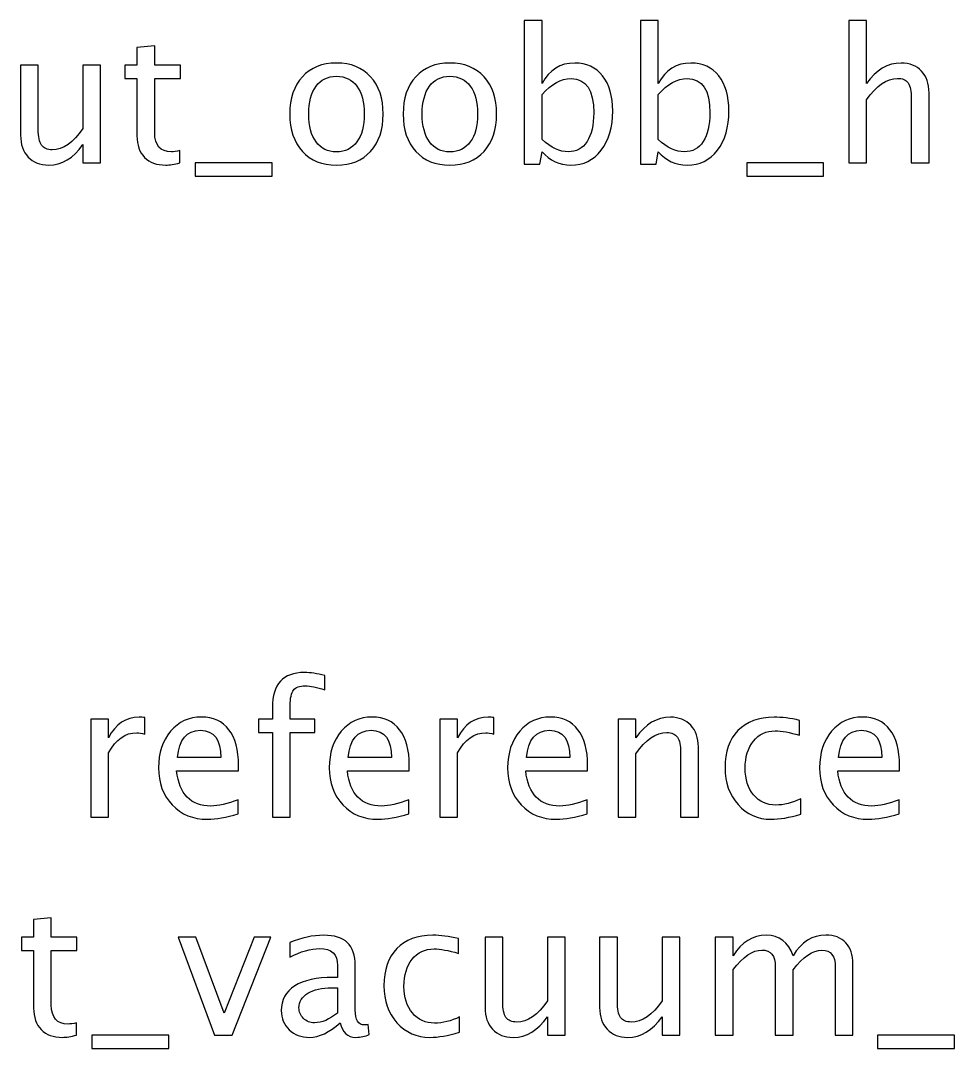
# Model space of a CAD drawing. Header units: centimetres. Extents: x -31.2 to 31.2, y -24.9 to 29.2.
# Drawn here: x -27.27 to -20.84, y 22.08 to 29.15 of the extents above; entities that cross this region are included whole.
import ezdxf

# ---------------------------------------------------------------- set-up
doc = ezdxf.new("R2010")
doc.units = ezdxf.units.CM
doc.header["$MEASUREMENT"] = 0
doc.layers.add('Layer 1', color=7, linetype='Continuous')

msp = doc.modelspace()

# ---------------------------------------------------------------- linework, layer by layer
at = {"layer": 'Layer 1'}
for points, knots in [([(-23.79957, 28.16282), (-23.79957, 28.16282), (-23.79957, 29.14961), (-23.79957, 29.14961), (-23.79957, 29.14961), (-23.79957, 29.14961), (-23.67765, 29.14961), (-23.67765, 29.14961), (-23.67765, 29.14961), (-23.67765, 29.14961), (-23.67765, 28.71633), (-23.67765, 28.71633), (-23.67765, 28.71633), (-23.6277, 28.81052), (-23.55255, 28.85751), (-23.45244, 28.85751), (-23.45244, 28.85751), (-23.37137, 28.85751), (-23.30766, 28.82809), (-23.26109, 28.76903), (-23.26109, 28.76903), (-23.21452, 28.70998), (-23.19124, 28.62933), (-23.19124, 28.5271), (-23.19124, 28.5271), (-23.19124, 28.41576), (-23.2177, 28.3258), (-23.2704, 28.25765), (-23.2704, 28.25765), (-23.32311, 28.18928), (-23.39253, 28.1552), (-23.47847, 28.1552), (-23.47847, 28.1552), (-23.55827, 28.1552), (-23.62473, 28.18568), (-23.67765, 28.24685), (-23.67765, 28.24685), (-23.67765, 28.24685), (-23.69247, 28.16282), (-23.69247, 28.16282), (-23.69247, 28.16282), (-23.69247, 28.16282), (-23.79957, 28.16282), (-23.79957, 28.16282)], [0, 0, 0, 0, 0.0833333, 0.0833333, 0.0833333, 0.0833333, 0.1666667, 0.1666667, 0.1666667, 0.1666667, 0.25, 0.25, 0.25, 0.25, 0.3333333, 0.3333333, 0.3333333, 0.3333333, 0.4166667, 0.4166667, 0.4166667, 0.4166667, 0.5, 0.5, 0.5, 0.5, 0.5833333, 0.5833333, 0.5833333, 0.5833333, 0.6666667, 0.6666667, 0.6666667, 0.6666667, 0.75, 0.75, 0.75, 0.75, 0.8333333, 0.8333333, 0.8333333, 0.8333333, 1, 1, 1, 1]), ([(-23.00032, 28.16282), (-23.00032, 28.16282), (-23.00032, 29.14961), (-23.00032, 29.14961), (-23.00032, 29.14961), (-23.00032, 29.14961), (-22.8784, 29.14961), (-22.8784, 29.14961), (-22.8784, 29.14961), (-22.8784, 29.14961), (-22.8784, 28.71633), (-22.8784, 28.71633), (-22.8784, 28.71633), (-22.82845, 28.81052), (-22.7533, 28.85751), (-22.65319, 28.85751), (-22.65319, 28.85751), (-22.57212, 28.85751), (-22.50841, 28.82809), (-22.46184, 28.76903), (-22.46184, 28.76903), (-22.41527, 28.70998), (-22.39199, 28.62933), (-22.39199, 28.5271), (-22.39199, 28.5271), (-22.39199, 28.41576), (-22.41845, 28.3258), (-22.47115, 28.25765), (-22.47115, 28.25765), (-22.52386, 28.18928), (-22.59328, 28.1552), (-22.67922, 28.1552), (-22.67922, 28.1552), (-22.75902, 28.1552), (-22.82548, 28.18568), (-22.8784, 28.24685), (-22.8784, 28.24685), (-22.8784, 28.24685), (-22.89322, 28.16282), (-22.89322, 28.16282), (-22.89322, 28.16282), (-22.89322, 28.16282), (-23.00032, 28.16282), (-23.00032, 28.16282)], [0, 0, 0, 0, 0.0833333, 0.0833333, 0.0833333, 0.0833333, 0.1666667, 0.1666667, 0.1666667, 0.1666667, 0.25, 0.25, 0.25, 0.25, 0.3333333, 0.3333333, 0.3333333, 0.3333333, 0.4166667, 0.4166667, 0.4166667, 0.4166667, 0.5, 0.5, 0.5, 0.5, 0.5833333, 0.5833333, 0.5833333, 0.5833333, 0.6666667, 0.6666667, 0.6666667, 0.6666667, 0.75, 0.75, 0.75, 0.75, 0.8333333, 0.8333333, 0.8333333, 0.8333333, 1, 1, 1, 1]), ([(-21.56607, 28.17044), (-21.56607, 28.17044), (-21.56607, 29.14961), (-21.56607, 29.14961), (-21.56607, 29.14961), (-21.56607, 29.14961), (-21.44415, 29.14961), (-21.44415, 29.14961), (-21.44415, 29.14961), (-21.44415, 29.14961), (-21.44415, 28.71633), (-21.44415, 28.71633), (-21.44415, 28.71633), (-21.37959, 28.81052), (-21.30043, 28.85751), (-21.20687, 28.85751), (-21.20687, 28.85751), (-21.14803, 28.85751), (-21.10125, 28.8391), (-21.06675, 28.80205), (-21.06675, 28.80205), (-21.03225, 28.76522), (-21.01489, 28.71548), (-21.01489, 28.65325), (-21.01489, 28.65325), (-21.01489, 28.65325), (-21.01489, 28.17044), (-21.01489, 28.17044), (-21.01489, 28.17044), (-21.01489, 28.17044), (-21.13681, 28.17044), (-21.13681, 28.17044), (-21.13681, 28.17044), (-21.13681, 28.17044), (-21.13681, 28.61346), (-21.13681, 28.61346), (-21.13681, 28.61346), (-21.13681, 28.66341), (-21.14422, 28.69897), (-21.15882, 28.72014), (-21.15882, 28.72014), (-21.17364, 28.74152), (-21.19798, 28.7521), (-21.23206, 28.7521), (-21.23206, 28.7521), (-21.30699, 28.7521), (-21.37769, 28.70321), (-21.44415, 28.60542), (-21.44415, 28.60542), (-21.44415, 28.60542), (-21.44415, 28.17044), (-21.44415, 28.17044), (-21.44415, 28.17044), (-21.44415, 28.17044), (-21.56607, 28.17044), (-21.56607, 28.17044)], [0, 0, 0, 0, 0.0666667, 0.0666667, 0.0666667, 0.0666667, 0.1333333, 0.1333333, 0.1333333, 0.1333333, 0.2, 0.2, 0.2, 0.2, 0.2666667, 0.2666667, 0.2666667, 0.2666667, 0.3333333, 0.3333333, 0.3333333, 0.3333333, 0.4, 0.4, 0.4, 0.4, 0.4666667, 0.4666667, 0.4666667, 0.4666667, 0.5333333, 0.5333333, 0.5333333, 0.5333333, 0.6, 0.6, 0.6, 0.6, 0.6666667, 0.6666667, 0.6666667, 0.6666667, 0.7333333, 0.7333333, 0.7333333, 0.7333333, 0.8, 0.8, 0.8, 0.8, 0.8666667, 0.8666667, 0.8666667, 0.8666667, 1, 1, 1, 1]), ([(-26.16896, 28.17065), (-26.20664, 28.16028), (-26.23944, 28.1552), (-26.26717, 28.1552), (-26.26717, 28.1552), (-26.3294, 28.1552), (-26.37787, 28.17298), (-26.41259, 28.20854), (-26.41259, 28.20854), (-26.44751, 28.2441), (-26.46487, 28.29342), (-26.46487, 28.35671), (-26.46487, 28.35671), (-26.46487, 28.35671), (-26.46487, 28.7521), (-26.46487, 28.7521), (-26.46487, 28.7521), (-26.46487, 28.7521), (-26.54911, 28.7521), (-26.54911, 28.7521), (-26.54911, 28.7521), (-26.54911, 28.7521), (-26.54911, 28.84354), (-26.54911, 28.84354), (-26.54911, 28.84354), (-26.54911, 28.84354), (-26.46487, 28.84354), (-26.46487, 28.84354), (-26.46487, 28.84354), (-26.46487, 28.84354), (-26.46487, 28.96525), (-26.46487, 28.96525), (-26.46487, 28.96525), (-26.46487, 28.96525), (-26.34295, 28.97689), (-26.34295, 28.97689), (-26.34295, 28.97689), (-26.34295, 28.97689), (-26.34295, 28.84354), (-26.34295, 28.84354), (-26.34295, 28.84354), (-26.34295, 28.84354), (-26.16642, 28.84354), (-26.16642, 28.84354), (-26.16642, 28.84354), (-26.16642, 28.84354), (-26.16642, 28.7521), (-26.16642, 28.7521), (-26.16642, 28.7521), (-26.16642, 28.7521), (-26.34295, 28.7521), (-26.34295, 28.7521), (-26.34295, 28.7521), (-26.34295, 28.7521), (-26.34295, 28.37872), (-26.34295, 28.37872), (-26.34295, 28.37872), (-26.34295, 28.29067), (-26.30464, 28.24664), (-26.22823, 28.24664), (-26.22823, 28.24664), (-26.21193, 28.24664), (-26.19224, 28.24939), (-26.16896, 28.25468), (-26.16896, 28.25468), (-26.16896, 28.25468), (-26.16896, 28.17065), (-26.16896, 28.17065)], [0, 0, 0, 0, 0.0555556, 0.0555556, 0.0555556, 0.0555556, 0.1111111, 0.1111111, 0.1111111, 0.1111111, 0.1666667, 0.1666667, 0.1666667, 0.1666667, 0.2222222, 0.2222222, 0.2222222, 0.2222222, 0.2777778, 0.2777778, 0.2777778, 0.2777778, 0.3333333, 0.3333333, 0.3333333, 0.3333333, 0.3888889, 0.3888889, 0.3888889, 0.3888889, 0.4444444, 0.4444444, 0.4444444, 0.4444444, 0.5, 0.5, 0.5, 0.5, 0.5555556, 0.5555556, 0.5555556, 0.5555556, 0.6111111, 0.6111111, 0.6111111, 0.6111111, 0.6666667, 0.6666667, 0.6666667, 0.6666667, 0.7222222, 0.7222222, 0.7222222, 0.7222222, 0.7777778, 0.7777778, 0.7777778, 0.7777778, 0.8333333, 0.8333333, 0.8333333, 0.8333333, 0.8888889, 0.8888889, 0.8888889, 0.8888889, 1, 1, 1, 1]), ([(-25.092, 28.1552), (-25.19085, 28.1552), (-25.26916, 28.18674), (-25.32674, 28.24982), (-25.32674, 28.24982), (-25.38452, 28.31289), (-25.41331, 28.39862), (-25.41331, 28.50678), (-25.41331, 28.50678), (-25.41331, 28.61473), (-25.38452, 28.70024), (-25.32674, 28.76311), (-25.32674, 28.76311), (-25.26916, 28.82597), (-25.19085, 28.85751), (-25.092, 28.85751), (-25.092, 28.85751), (-24.99315, 28.85751), (-24.91483, 28.82597), (-24.85726, 28.76311), (-24.85726, 28.76311), (-24.79948, 28.70024), (-24.77069, 28.61473), (-24.77069, 28.50678), (-24.77069, 28.50678), (-24.77069, 28.39862), (-24.79948, 28.31289), (-24.85726, 28.24982), (-24.85726, 28.24982), (-24.91483, 28.18674), (-24.99315, 28.1552), (-25.092, 28.1552)], [0, 0, 0, 0, 0.1111111, 0.1111111, 0.1111111, 0.1111111, 0.2222222, 0.2222222, 0.2222222, 0.2222222, 0.3333333, 0.3333333, 0.3333333, 0.3333333, 0.4444444, 0.4444444, 0.4444444, 0.4444444, 0.5555556, 0.5555556, 0.5555556, 0.5555556, 0.6666667, 0.6666667, 0.6666667, 0.6666667, 0.7777778, 0.7777778, 0.7777778, 0.7777778, 1, 1, 1, 1]), ([(-24.3118, 28.1552), (-24.41065, 28.1552), (-24.48896, 28.18674), (-24.54654, 28.24982), (-24.54654, 28.24982), (-24.60432, 28.31289), (-24.63311, 28.39862), (-24.63311, 28.50678), (-24.63311, 28.50678), (-24.63311, 28.61473), (-24.60432, 28.70024), (-24.54654, 28.76311), (-24.54654, 28.76311), (-24.48896, 28.82597), (-24.41065, 28.85751), (-24.3118, 28.85751), (-24.3118, 28.85751), (-24.21295, 28.85751), (-24.13463, 28.82597), (-24.07706, 28.76311), (-24.07706, 28.76311), (-24.01928, 28.70024), (-23.99049, 28.61473), (-23.99049, 28.50678), (-23.99049, 28.50678), (-23.99049, 28.39862), (-24.01928, 28.31289), (-24.07706, 28.24982), (-24.07706, 28.24982), (-24.13463, 28.18674), (-24.21295, 28.1552), (-24.3118, 28.1552)], [0, 0, 0, 0, 0.1111111, 0.1111111, 0.1111111, 0.1111111, 0.2222222, 0.2222222, 0.2222222, 0.2222222, 0.3333333, 0.3333333, 0.3333333, 0.3333333, 0.4444444, 0.4444444, 0.4444444, 0.4444444, 0.5555556, 0.5555556, 0.5555556, 0.5555556, 0.6666667, 0.6666667, 0.6666667, 0.6666667, 0.7777778, 0.7777778, 0.7777778, 0.7777778, 1, 1, 1, 1]), ([(-26.83656, 28.17044), (-26.83656, 28.17044), (-26.83656, 28.29702), (-26.83656, 28.29702), (-26.83656, 28.29702), (-26.90154, 28.2024), (-26.98049, 28.1552), (-27.0732, 28.1552), (-27.0732, 28.1552), (-27.13205, 28.1552), (-27.17882, 28.17362), (-27.21354, 28.21066), (-27.21354, 28.21066), (-27.24846, 28.2477), (-27.26582, 28.29744), (-27.26582, 28.36031), (-27.26582, 28.36031), (-27.26582, 28.36031), (-27.26582, 28.84354), (-27.26582, 28.84354), (-27.26582, 28.84354), (-27.26582, 28.84354), (-27.1439, 28.84354), (-27.1439, 28.84354), (-27.1439, 28.84354), (-27.1439, 28.84354), (-27.1439, 28.4001), (-27.1439, 28.4001), (-27.1439, 28.4001), (-27.1439, 28.34951), (-27.13649, 28.31374), (-27.12189, 28.29257), (-27.12189, 28.29257), (-27.10707, 28.27119), (-27.08252, 28.26061), (-27.04801, 28.26061), (-27.04801, 28.26061), (-26.97351, 28.26061), (-26.90281, 28.30951), (-26.83656, 28.40751), (-26.83656, 28.40751), (-26.83656, 28.40751), (-26.83656, 28.84354), (-26.83656, 28.84354), (-26.83656, 28.84354), (-26.83656, 28.84354), (-26.71464, 28.84354), (-26.71464, 28.84354), (-26.71464, 28.84354), (-26.71464, 28.84354), (-26.71464, 28.17044), (-26.71464, 28.17044), (-26.71464, 28.17044), (-26.71464, 28.17044), (-26.83656, 28.17044), (-26.83656, 28.17044)], [0, 0, 0, 0, 0.0666667, 0.0666667, 0.0666667, 0.0666667, 0.1333333, 0.1333333, 0.1333333, 0.1333333, 0.2, 0.2, 0.2, 0.2, 0.2666667, 0.2666667, 0.2666667, 0.2666667, 0.3333333, 0.3333333, 0.3333333, 0.3333333, 0.4, 0.4, 0.4, 0.4, 0.4666667, 0.4666667, 0.4666667, 0.4666667, 0.5333333, 0.5333333, 0.5333333, 0.5333333, 0.6, 0.6, 0.6, 0.6, 0.6666667, 0.6666667, 0.6666667, 0.6666667, 0.7333333, 0.7333333, 0.7333333, 0.7333333, 0.8, 0.8, 0.8, 0.8, 0.8666667, 0.8666667, 0.8666667, 0.8666667, 1, 1, 1, 1]), ([(-25.09221, 28.24664), (-25.03189, 28.24664), (-24.9849, 28.26929), (-24.95145, 28.3148), (-24.95145, 28.3148), (-24.91822, 28.36009), (-24.9015, 28.42423), (-24.9015, 28.50678), (-24.9015, 28.50678), (-24.9015, 28.58912), (-24.91822, 28.65304), (-24.95145, 28.69834), (-24.95145, 28.69834), (-24.9849, 28.74342), (-25.03189, 28.76607), (-25.09221, 28.76607), (-25.09221, 28.76607), (-25.15275, 28.76607), (-25.19974, 28.74342), (-25.23276, 28.69834), (-25.23276, 28.69834), (-25.26599, 28.65304), (-25.2825, 28.58912), (-25.2825, 28.50678), (-25.2825, 28.50678), (-25.2825, 28.42423), (-25.26599, 28.36009), (-25.23276, 28.3148), (-25.23276, 28.3148), (-25.19974, 28.26929), (-25.15275, 28.24664), (-25.09221, 28.24664)], [0, 0, 0, 0, 0.1111111, 0.1111111, 0.1111111, 0.1111111, 0.2222222, 0.2222222, 0.2222222, 0.2222222, 0.3333333, 0.3333333, 0.3333333, 0.3333333, 0.4444444, 0.4444444, 0.4444444, 0.4444444, 0.5555556, 0.5555556, 0.5555556, 0.5555556, 0.6666667, 0.6666667, 0.6666667, 0.6666667, 0.7777778, 0.7777778, 0.7777778, 0.7777778, 1, 1, 1, 1]), ([(-24.31201, 28.24664), (-24.25169, 28.24664), (-24.2047, 28.26929), (-24.17125, 28.3148), (-24.17125, 28.3148), (-24.13802, 28.36009), (-24.1213, 28.42423), (-24.1213, 28.50678), (-24.1213, 28.50678), (-24.1213, 28.58912), (-24.13802, 28.65304), (-24.17125, 28.69834), (-24.17125, 28.69834), (-24.2047, 28.74342), (-24.25169, 28.76607), (-24.31201, 28.76607), (-24.31201, 28.76607), (-24.37255, 28.76607), (-24.41954, 28.74342), (-24.45256, 28.69834), (-24.45256, 28.69834), (-24.48579, 28.65304), (-24.5023, 28.58912), (-24.5023, 28.50678), (-24.5023, 28.50678), (-24.5023, 28.42423), (-24.48579, 28.36009), (-24.45256, 28.3148), (-24.45256, 28.3148), (-24.41954, 28.26929), (-24.37255, 28.24664), (-24.31201, 28.24664)], [0, 0, 0, 0, 0.1111111, 0.1111111, 0.1111111, 0.1111111, 0.2222222, 0.2222222, 0.2222222, 0.2222222, 0.3333333, 0.3333333, 0.3333333, 0.3333333, 0.4444444, 0.4444444, 0.4444444, 0.4444444, 0.5555556, 0.5555556, 0.5555556, 0.5555556, 0.6666667, 0.6666667, 0.6666667, 0.6666667, 0.7777778, 0.7777778, 0.7777778, 0.7777778, 1, 1, 1, 1]), ([(-23.67765, 28.33088), (-23.61478, 28.27479), (-23.55488, 28.24664), (-23.49794, 28.24664), (-23.49794, 28.24664), (-23.44185, 28.24664), (-23.39846, 28.27014), (-23.36798, 28.31691), (-23.36798, 28.31691), (-23.33729, 28.36369), (-23.32205, 28.42952), (-23.32205, 28.51461), (-23.32205, 28.51461), (-23.32205, 28.67209), (-23.37412, 28.75083), (-23.47826, 28.75083), (-23.47826, 28.75083), (-23.54642, 28.75083), (-23.61288, 28.714), (-23.67765, 28.64013), (-23.67765, 28.64013), (-23.67765, 28.64013), (-23.67765, 28.33088), (-23.67765, 28.33088)], [0, 0, 0, 0, 0.1428571, 0.1428571, 0.1428571, 0.1428571, 0.2857143, 0.2857143, 0.2857143, 0.2857143, 0.4285714, 0.4285714, 0.4285714, 0.4285714, 0.5714286, 0.5714286, 0.5714286, 0.5714286, 0.7142857, 0.7142857, 0.7142857, 0.7142857, 1, 1, 1, 1]), ([(-22.8784, 28.33088), (-22.81553, 28.27479), (-22.75563, 28.24664), (-22.69869, 28.24664), (-22.69869, 28.24664), (-22.6426, 28.24664), (-22.59921, 28.27014), (-22.56873, 28.31691), (-22.56873, 28.31691), (-22.53804, 28.36369), (-22.5228, 28.42952), (-22.5228, 28.51461), (-22.5228, 28.51461), (-22.5228, 28.67209), (-22.57487, 28.75083), (-22.67901, 28.75083), (-22.67901, 28.75083), (-22.74717, 28.75083), (-22.81363, 28.714), (-22.8784, 28.64013), (-22.8784, 28.64013), (-22.8784, 28.64013), (-22.8784, 28.33088), (-22.8784, 28.33088)], [0, 0, 0, 0, 0.1428571, 0.1428571, 0.1428571, 0.1428571, 0.2857143, 0.2857143, 0.2857143, 0.2857143, 0.4285714, 0.4285714, 0.4285714, 0.4285714, 0.5714286, 0.5714286, 0.5714286, 0.5714286, 0.7142857, 0.7142857, 0.7142857, 0.7142857, 1, 1, 1, 1]), ([(-26.06355, 28.079), (-26.06355, 28.079), (-26.06355, 28.17044), (-26.06355, 28.17044), (-26.06355, 28.17044), (-26.06355, 28.17044), (-25.53523, 28.17044), (-25.53523, 28.17044), (-25.53523, 28.17044), (-25.53523, 28.17044), (-25.53523, 28.079), (-25.53523, 28.079), (-25.53523, 28.079), (-25.53523, 28.079), (-26.06355, 28.079), (-26.06355, 28.079)], [0, 0, 0, 0, 0.2, 0.2, 0.2, 0.2, 0.4, 0.4, 0.4, 0.4, 0.6, 0.6, 0.6, 0.6, 1, 1, 1, 1]), ([(-22.26965, 28.079), (-22.26965, 28.079), (-22.26965, 28.17044), (-22.26965, 28.17044), (-22.26965, 28.17044), (-22.26965, 28.17044), (-21.74133, 28.17044), (-21.74133, 28.17044), (-21.74133, 28.17044), (-21.74133, 28.17044), (-21.74133, 28.079), (-21.74133, 28.079), (-21.74133, 28.079), (-21.74133, 28.079), (-22.26965, 28.079), (-22.26965, 28.079)], [0, 0, 0, 0, 0.2, 0.2, 0.2, 0.2, 0.4, 0.4, 0.4, 0.4, 0.6, 0.6, 0.6, 0.6, 1, 1, 1, 1]), ([(-25.53236, 23.67044), (-25.53236, 23.67044), (-25.53236, 24.2521), (-25.53236, 24.2521), (-25.53236, 24.2521), (-25.53236, 24.2521), (-25.62782, 24.2521), (-25.62782, 24.2521), (-25.62782, 24.2521), (-25.62782, 24.2521), (-25.62782, 24.34354), (-25.62782, 24.34354), (-25.62782, 24.34354), (-25.62782, 24.34354), (-25.53236, 24.34354), (-25.53236, 24.34354), (-25.53236, 24.34354), (-25.53236, 24.34354), (-25.53236, 24.42419), (-25.53236, 24.42419), (-25.53236, 24.42419), (-25.53236, 24.58463), (-25.45912, 24.66485), (-25.31265, 24.66485), (-25.31265, 24.66485), (-25.27159, 24.66485), (-25.22502, 24.65808), (-25.17295, 24.64453), (-25.17295, 24.64453), (-25.17295, 24.64453), (-25.17295, 24.54674), (-25.17295, 24.54674), (-25.17295, 24.54674), (-25.22819, 24.56452), (-25.27243, 24.57341), (-25.30566, 24.57341), (-25.30566, 24.57341), (-25.34609, 24.57341), (-25.37361, 24.56389), (-25.38821, 24.54462), (-25.38821, 24.54462), (-25.40303, 24.52536), (-25.41044, 24.48959), (-25.41044, 24.43731), (-25.41044, 24.43731), (-25.41044, 24.43731), (-25.41044, 24.34354), (-25.41044, 24.34354), (-25.41044, 24.34354), (-25.41044, 24.34354), (-25.24132, 24.34354), (-25.24132, 24.34354), (-25.24132, 24.34354), (-25.24132, 24.34354), (-25.24132, 24.2521), (-25.24132, 24.2521), (-25.24132, 24.2521), (-25.24132, 24.2521), (-25.41044, 24.2521), (-25.41044, 24.2521), (-25.41044, 24.2521), (-25.41044, 24.2521), (-25.41044, 23.67044), (-25.41044, 23.67044), (-25.41044, 23.67044), (-25.41044, 23.67044), (-25.53236, 23.67044), (-25.53236, 23.67044)], [0, 0, 0, 0, 0.0555556, 0.0555556, 0.0555556, 0.0555556, 0.1111111, 0.1111111, 0.1111111, 0.1111111, 0.1666667, 0.1666667, 0.1666667, 0.1666667, 0.2222222, 0.2222222, 0.2222222, 0.2222222, 0.2777778, 0.2777778, 0.2777778, 0.2777778, 0.3333333, 0.3333333, 0.3333333, 0.3333333, 0.3888889, 0.3888889, 0.3888889, 0.3888889, 0.4444444, 0.4444444, 0.4444444, 0.4444444, 0.5, 0.5, 0.5, 0.5, 0.5555556, 0.5555556, 0.5555556, 0.5555556, 0.6111111, 0.6111111, 0.6111111, 0.6111111, 0.6666667, 0.6666667, 0.6666667, 0.6666667, 0.7222222, 0.7222222, 0.7222222, 0.7222222, 0.7777778, 0.7777778, 0.7777778, 0.7777778, 0.8333333, 0.8333333, 0.8333333, 0.8333333, 0.8888889, 0.8888889, 0.8888889, 0.8888889, 1, 1, 1, 1]), ([(-26.78246, 23.67044), (-26.78246, 23.67044), (-26.78246, 24.34354), (-26.78246, 24.34354), (-26.78246, 24.34354), (-26.78246, 24.34354), (-26.66054, 24.34354), (-26.66054, 24.34354), (-26.66054, 24.34354), (-26.66054, 24.34354), (-26.66054, 24.21633), (-26.66054, 24.21633), (-26.66054, 24.21633), (-26.61207, 24.31052), (-26.54179, 24.35751), (-26.44951, 24.35751), (-26.44951, 24.35751), (-26.43702, 24.35751), (-26.4239, 24.35645), (-26.41035, 24.35434), (-26.41035, 24.35434), (-26.41035, 24.35434), (-26.41035, 24.24025), (-26.41035, 24.24025), (-26.41035, 24.24025), (-26.43152, 24.24723), (-26.45014, 24.25083), (-26.46623, 24.25083), (-26.46623, 24.25083), (-26.5437, 24.25083), (-26.60847, 24.20511), (-26.66054, 24.11346), (-26.66054, 24.11346), (-26.66054, 24.11346), (-26.66054, 23.67044), (-26.66054, 23.67044), (-26.66054, 23.67044), (-26.66054, 23.67044), (-26.78246, 23.67044), (-26.78246, 23.67044)], [0, 0, 0, 0, 0.0909091, 0.0909091, 0.0909091, 0.0909091, 0.1818182, 0.1818182, 0.1818182, 0.1818182, 0.2727273, 0.2727273, 0.2727273, 0.2727273, 0.3636364, 0.3636364, 0.3636364, 0.3636364, 0.4545455, 0.4545455, 0.4545455, 0.4545455, 0.5454545, 0.5454545, 0.5454545, 0.5454545, 0.6363636, 0.6363636, 0.6363636, 0.6363636, 0.7272727, 0.7272727, 0.7272727, 0.7272727, 0.8181818, 0.8181818, 0.8181818, 0.8181818, 1, 1, 1, 1]), ([(-25.76879, 23.69203), (-25.8507, 23.66748), (-25.92077, 23.6552), (-25.97919, 23.6552), (-25.97919, 23.6552), (-26.07888, 23.6552), (-26.15995, 23.68822), (-26.22239, 23.75405), (-26.22239, 23.75405), (-26.28483, 23.81988), (-26.31616, 23.90518), (-26.31616, 24.01017), (-26.31616, 24.01017), (-26.31616, 24.11198), (-26.28864, 24.19559), (-26.2334, 24.26099), (-26.2334, 24.26099), (-26.17815, 24.32618), (-26.10746, 24.35878), (-26.02131, 24.35878), (-26.02131, 24.35878), (-25.93982, 24.35878), (-25.87674, 24.32978), (-25.83229, 24.27179), (-25.83229, 24.27179), (-25.78784, 24.21379), (-25.76561, 24.13166), (-25.76561, 24.02519), (-25.76561, 24.02519), (-25.76561, 24.02519), (-25.76625, 23.98794), (-25.76625, 23.98794), (-25.76625, 23.98794), (-25.76625, 23.98794), (-26.1917, 23.98794), (-26.1917, 23.98794), (-26.1917, 23.98794), (-26.17392, 23.82707), (-26.09539, 23.74664), (-25.95633, 23.74664), (-25.95633, 23.74664), (-25.90531, 23.74664), (-25.84287, 23.76103), (-25.76879, 23.78982), (-25.76879, 23.78982), (-25.76879, 23.78982), (-25.76879, 23.69203), (-25.76879, 23.69203)], [0, 0, 0, 0, 0.0769231, 0.0769231, 0.0769231, 0.0769231, 0.1538462, 0.1538462, 0.1538462, 0.1538462, 0.2307692, 0.2307692, 0.2307692, 0.2307692, 0.3076923, 0.3076923, 0.3076923, 0.3076923, 0.3846154, 0.3846154, 0.3846154, 0.3846154, 0.4615385, 0.4615385, 0.4615385, 0.4615385, 0.5384615, 0.5384615, 0.5384615, 0.5384615, 0.6153846, 0.6153846, 0.6153846, 0.6153846, 0.6923077, 0.6923077, 0.6923077, 0.6923077, 0.7692308, 0.7692308, 0.7692308, 0.7692308, 0.8461538, 0.8461538, 0.8461538, 0.8461538, 1, 1, 1, 1]), ([(-24.59425, 23.69203), (-24.67616, 23.66748), (-24.74623, 23.6552), (-24.80465, 23.6552), (-24.80465, 23.6552), (-24.90434, 23.6552), (-24.98541, 23.68822), (-25.04785, 23.75405), (-25.04785, 23.75405), (-25.11029, 23.81988), (-25.14162, 23.90518), (-25.14162, 24.01017), (-25.14162, 24.01017), (-25.14162, 24.11198), (-25.1141, 24.19559), (-25.05886, 24.26099), (-25.05886, 24.26099), (-25.00361, 24.32618), (-24.93292, 24.35878), (-24.84677, 24.35878), (-24.84677, 24.35878), (-24.76528, 24.35878), (-24.7022, 24.32978), (-24.65775, 24.27179), (-24.65775, 24.27179), (-24.6133, 24.21379), (-24.59107, 24.13166), (-24.59107, 24.02519), (-24.59107, 24.02519), (-24.59107, 24.02519), (-24.59171, 23.98794), (-24.59171, 23.98794), (-24.59171, 23.98794), (-24.59171, 23.98794), (-25.01716, 23.98794), (-25.01716, 23.98794), (-25.01716, 23.98794), (-24.99938, 23.82707), (-24.92085, 23.74664), (-24.78179, 23.74664), (-24.78179, 23.74664), (-24.73077, 23.74664), (-24.66833, 23.76103), (-24.59425, 23.78982), (-24.59425, 23.78982), (-24.59425, 23.78982), (-24.59425, 23.69203), (-24.59425, 23.69203)], [0, 0, 0, 0, 0.0769231, 0.0769231, 0.0769231, 0.0769231, 0.1538462, 0.1538462, 0.1538462, 0.1538462, 0.2307692, 0.2307692, 0.2307692, 0.2307692, 0.3076923, 0.3076923, 0.3076923, 0.3076923, 0.3846154, 0.3846154, 0.3846154, 0.3846154, 0.4615385, 0.4615385, 0.4615385, 0.4615385, 0.5384615, 0.5384615, 0.5384615, 0.5384615, 0.6153846, 0.6153846, 0.6153846, 0.6153846, 0.6923077, 0.6923077, 0.6923077, 0.6923077, 0.7692308, 0.7692308, 0.7692308, 0.7692308, 0.8461538, 0.8461538, 0.8461538, 0.8461538, 1, 1, 1, 1]), ([(-24.38068, 23.67044), (-24.38068, 23.67044), (-24.38068, 24.34354), (-24.38068, 24.34354), (-24.38068, 24.34354), (-24.38068, 24.34354), (-24.25876, 24.34354), (-24.25876, 24.34354), (-24.25876, 24.34354), (-24.25876, 24.34354), (-24.25876, 24.21633), (-24.25876, 24.21633), (-24.25876, 24.21633), (-24.21029, 24.31052), (-24.14001, 24.35751), (-24.04773, 24.35751), (-24.04773, 24.35751), (-24.03524, 24.35751), (-24.02212, 24.35645), (-24.00857, 24.35434), (-24.00857, 24.35434), (-24.00857, 24.35434), (-24.00857, 24.24025), (-24.00857, 24.24025), (-24.00857, 24.24025), (-24.02974, 24.24723), (-24.04836, 24.25083), (-24.06445, 24.25083), (-24.06445, 24.25083), (-24.14192, 24.25083), (-24.20669, 24.20511), (-24.25876, 24.11346), (-24.25876, 24.11346), (-24.25876, 24.11346), (-24.25876, 23.67044), (-24.25876, 23.67044), (-24.25876, 23.67044), (-24.25876, 23.67044), (-24.38068, 23.67044), (-24.38068, 23.67044)], [0, 0, 0, 0, 0.0909091, 0.0909091, 0.0909091, 0.0909091, 0.1818182, 0.1818182, 0.1818182, 0.1818182, 0.2727273, 0.2727273, 0.2727273, 0.2727273, 0.3636364, 0.3636364, 0.3636364, 0.3636364, 0.4545455, 0.4545455, 0.4545455, 0.4545455, 0.5454545, 0.5454545, 0.5454545, 0.5454545, 0.6363636, 0.6363636, 0.6363636, 0.6363636, 0.7272727, 0.7272727, 0.7272727, 0.7272727, 0.8181818, 0.8181818, 0.8181818, 0.8181818, 1, 1, 1, 1]), ([(-23.36701, 23.69203), (-23.44892, 23.66748), (-23.51899, 23.6552), (-23.57741, 23.6552), (-23.57741, 23.6552), (-23.6771, 23.6552), (-23.75817, 23.68822), (-23.82061, 23.75405), (-23.82061, 23.75405), (-23.88305, 23.81988), (-23.91438, 23.90518), (-23.91438, 24.01017), (-23.91438, 24.01017), (-23.91438, 24.11198), (-23.88686, 24.19559), (-23.83162, 24.26099), (-23.83162, 24.26099), (-23.77637, 24.32618), (-23.70568, 24.35878), (-23.61953, 24.35878), (-23.61953, 24.35878), (-23.53804, 24.35878), (-23.47496, 24.32978), (-23.43051, 24.27179), (-23.43051, 24.27179), (-23.38606, 24.21379), (-23.36383, 24.13166), (-23.36383, 24.02519), (-23.36383, 24.02519), (-23.36383, 24.02519), (-23.36447, 23.98794), (-23.36447, 23.98794), (-23.36447, 23.98794), (-23.36447, 23.98794), (-23.78992, 23.98794), (-23.78992, 23.98794), (-23.78992, 23.98794), (-23.77214, 23.82707), (-23.69361, 23.74664), (-23.55455, 23.74664), (-23.55455, 23.74664), (-23.50353, 23.74664), (-23.44109, 23.76103), (-23.36701, 23.78982), (-23.36701, 23.78982), (-23.36701, 23.78982), (-23.36701, 23.69203), (-23.36701, 23.69203)], [0, 0, 0, 0, 0.0769231, 0.0769231, 0.0769231, 0.0769231, 0.1538462, 0.1538462, 0.1538462, 0.1538462, 0.2307692, 0.2307692, 0.2307692, 0.2307692, 0.3076923, 0.3076923, 0.3076923, 0.3076923, 0.3846154, 0.3846154, 0.3846154, 0.3846154, 0.4615385, 0.4615385, 0.4615385, 0.4615385, 0.5384615, 0.5384615, 0.5384615, 0.5384615, 0.6153846, 0.6153846, 0.6153846, 0.6153846, 0.6923077, 0.6923077, 0.6923077, 0.6923077, 0.7692308, 0.7692308, 0.7692308, 0.7692308, 0.8461538, 0.8461538, 0.8461538, 0.8461538, 1, 1, 1, 1]), ([(-23.15344, 23.67044), (-23.15344, 23.67044), (-23.15344, 24.34354), (-23.15344, 24.34354), (-23.15344, 24.34354), (-23.15344, 24.34354), (-23.03152, 24.34354), (-23.03152, 24.34354), (-23.03152, 24.34354), (-23.03152, 24.34354), (-23.03152, 24.21633), (-23.03152, 24.21633), (-23.03152, 24.21633), (-22.96696, 24.31052), (-22.8878, 24.35751), (-22.79424, 24.35751), (-22.79424, 24.35751), (-22.7354, 24.35751), (-22.68862, 24.3391), (-22.65412, 24.30205), (-22.65412, 24.30205), (-22.61962, 24.26522), (-22.60226, 24.21548), (-22.60226, 24.15325), (-22.60226, 24.15325), (-22.60226, 24.15325), (-22.60226, 23.67044), (-22.60226, 23.67044), (-22.60226, 23.67044), (-22.60226, 23.67044), (-22.72418, 23.67044), (-22.72418, 23.67044), (-22.72418, 23.67044), (-22.72418, 23.67044), (-22.72418, 24.11346), (-22.72418, 24.11346), (-22.72418, 24.11346), (-22.72418, 24.16341), (-22.73159, 24.19897), (-22.74619, 24.22014), (-22.74619, 24.22014), (-22.76101, 24.24152), (-22.78535, 24.2521), (-22.81943, 24.2521), (-22.81943, 24.2521), (-22.89436, 24.2521), (-22.96506, 24.20321), (-23.03152, 24.10542), (-23.03152, 24.10542), (-23.03152, 24.10542), (-23.03152, 23.67044), (-23.03152, 23.67044), (-23.03152, 23.67044), (-23.03152, 23.67044), (-23.15344, 23.67044), (-23.15344, 23.67044)], [0, 0, 0, 0, 0.0666667, 0.0666667, 0.0666667, 0.0666667, 0.1333333, 0.1333333, 0.1333333, 0.1333333, 0.2, 0.2, 0.2, 0.2, 0.2666667, 0.2666667, 0.2666667, 0.2666667, 0.3333333, 0.3333333, 0.3333333, 0.3333333, 0.4, 0.4, 0.4, 0.4, 0.4666667, 0.4666667, 0.4666667, 0.4666667, 0.5333333, 0.5333333, 0.5333333, 0.5333333, 0.6, 0.6, 0.6, 0.6, 0.6666667, 0.6666667, 0.6666667, 0.6666667, 0.7333333, 0.7333333, 0.7333333, 0.7333333, 0.8, 0.8, 0.8, 0.8, 0.8666667, 0.8666667, 0.8666667, 0.8666667, 1, 1, 1, 1]), ([(-21.89783, 23.69076), (-21.97678, 23.66705), (-22.04494, 23.6552), (-22.1023, 23.6552), (-22.1023, 23.6552), (-22.19332, 23.6552), (-22.26867, 23.68886), (-22.32857, 23.75595), (-22.32857, 23.75595), (-22.38847, 23.82326), (-22.41853, 23.90814), (-22.41853, 24.01038), (-22.41853, 24.01038), (-22.41853, 24.1196), (-22.3889, 24.2049), (-22.32963, 24.26586), (-22.32963, 24.26586), (-22.27036, 24.32703), (-22.1876, 24.35751), (-22.08134, 24.35751), (-22.08134, 24.35751), (-22.02906, 24.35751), (-21.97022, 24.35031), (-21.90545, 24.33592), (-21.90545, 24.33592), (-21.90545, 24.33592), (-21.90545, 24.23305), (-21.90545, 24.23305), (-21.90545, 24.23305), (-21.97424, 24.25337), (-22.03033, 24.26353), (-22.07351, 24.26353), (-22.07351, 24.26353), (-22.13617, 24.26353), (-22.18633, 24.24004), (-22.2238, 24.19326), (-22.2238, 24.19326), (-22.26126, 24.14648), (-22.2801, 24.08404), (-22.2801, 24.00614), (-22.2801, 24.00614), (-22.2801, 23.93058), (-22.26063, 23.86962), (-22.22189, 23.82284), (-22.22189, 23.82284), (-22.18316, 23.77627), (-22.13257, 23.75299), (-22.0697, 23.75299), (-22.0697, 23.75299), (-22.01403, 23.75299), (-21.95688, 23.76738), (-21.89783, 23.79617), (-21.89783, 23.79617), (-21.89783, 23.79617), (-21.89783, 23.69076), (-21.89783, 23.69076)], [0, 0, 0, 0, 0.0666667, 0.0666667, 0.0666667, 0.0666667, 0.1333333, 0.1333333, 0.1333333, 0.1333333, 0.2, 0.2, 0.2, 0.2, 0.2666667, 0.2666667, 0.2666667, 0.2666667, 0.3333333, 0.3333333, 0.3333333, 0.3333333, 0.4, 0.4, 0.4, 0.4, 0.4666667, 0.4666667, 0.4666667, 0.4666667, 0.5333333, 0.5333333, 0.5333333, 0.5333333, 0.6, 0.6, 0.6, 0.6, 0.6666667, 0.6666667, 0.6666667, 0.6666667, 0.7333333, 0.7333333, 0.7333333, 0.7333333, 0.8, 0.8, 0.8, 0.8, 0.8666667, 0.8666667, 0.8666667, 0.8666667, 1, 1, 1, 1]), ([(-21.22071, 23.69203), (-21.30262, 23.66748), (-21.37269, 23.6552), (-21.43111, 23.6552), (-21.43111, 23.6552), (-21.5308, 23.6552), (-21.61187, 23.68822), (-21.67431, 23.75405), (-21.67431, 23.75405), (-21.73675, 23.81988), (-21.76808, 23.90518), (-21.76808, 24.01017), (-21.76808, 24.01017), (-21.76808, 24.11198), (-21.74056, 24.19559), (-21.68532, 24.26099), (-21.68532, 24.26099), (-21.63007, 24.32618), (-21.55938, 24.35878), (-21.47323, 24.35878), (-21.47323, 24.35878), (-21.39174, 24.35878), (-21.32866, 24.32978), (-21.28421, 24.27179), (-21.28421, 24.27179), (-21.23976, 24.21379), (-21.21753, 24.13166), (-21.21753, 24.02519), (-21.21753, 24.02519), (-21.21753, 24.02519), (-21.21817, 23.98794), (-21.21817, 23.98794), (-21.21817, 23.98794), (-21.21817, 23.98794), (-21.64362, 23.98794), (-21.64362, 23.98794), (-21.64362, 23.98794), (-21.62584, 23.82707), (-21.54731, 23.74664), (-21.40825, 23.74664), (-21.40825, 23.74664), (-21.35723, 23.74664), (-21.29479, 23.76103), (-21.22071, 23.78982), (-21.22071, 23.78982), (-21.22071, 23.78982), (-21.22071, 23.69203), (-21.22071, 23.69203)], [0, 0, 0, 0, 0.0769231, 0.0769231, 0.0769231, 0.0769231, 0.1538462, 0.1538462, 0.1538462, 0.1538462, 0.2307692, 0.2307692, 0.2307692, 0.2307692, 0.3076923, 0.3076923, 0.3076923, 0.3076923, 0.3846154, 0.3846154, 0.3846154, 0.3846154, 0.4615385, 0.4615385, 0.4615385, 0.4615385, 0.5384615, 0.5384615, 0.5384615, 0.5384615, 0.6153846, 0.6153846, 0.6153846, 0.6153846, 0.6923077, 0.6923077, 0.6923077, 0.6923077, 0.7692308, 0.7692308, 0.7692308, 0.7692308, 0.8461538, 0.8461538, 0.8461538, 0.8461538, 1, 1, 1, 1]), ([(-26.18535, 24.07938), (-26.18535, 24.07938), (-25.88817, 24.07938), (-25.88817, 24.07938), (-25.88817, 24.07938), (-25.88817, 24.20469), (-25.93495, 24.26734), (-26.02829, 24.26734), (-26.02829, 24.26734), (-26.12227, 24.26734), (-26.17455, 24.20469), (-26.18535, 24.07938)], [0, 0, 0, 0, 0.25, 0.25, 0.25, 0.25, 0.5, 0.5, 0.5, 0.5, 1, 1, 1, 1]), ([(-25.01081, 24.07938), (-25.01081, 24.07938), (-24.71363, 24.07938), (-24.71363, 24.07938), (-24.71363, 24.07938), (-24.71363, 24.20469), (-24.76041, 24.26734), (-24.85375, 24.26734), (-24.85375, 24.26734), (-24.94773, 24.26734), (-25.00001, 24.20469), (-25.01081, 24.07938)], [0, 0, 0, 0, 0.25, 0.25, 0.25, 0.25, 0.5, 0.5, 0.5, 0.5, 1, 1, 1, 1]), ([(-23.78357, 24.07938), (-23.78357, 24.07938), (-23.48639, 24.07938), (-23.48639, 24.07938), (-23.48639, 24.07938), (-23.48639, 24.20469), (-23.53317, 24.26734), (-23.62651, 24.26734), (-23.62651, 24.26734), (-23.72049, 24.26734), (-23.77277, 24.20469), (-23.78357, 24.07938)], [0, 0, 0, 0, 0.25, 0.25, 0.25, 0.25, 0.5, 0.5, 0.5, 0.5, 1, 1, 1, 1]), ([(-21.63727, 24.07938), (-21.63727, 24.07938), (-21.34009, 24.07938), (-21.34009, 24.07938), (-21.34009, 24.07938), (-21.34009, 24.20469), (-21.38687, 24.26734), (-21.48021, 24.26734), (-21.48021, 24.26734), (-21.57419, 24.26734), (-21.62647, 24.20469), (-21.63727, 24.07938)], [0, 0, 0, 0, 0.25, 0.25, 0.25, 0.25, 0.5, 0.5, 0.5, 0.5, 1, 1, 1, 1]), ([(-26.88007, 22.17065), (-26.91775, 22.16028), (-26.95055, 22.1552), (-26.97828, 22.1552), (-26.97828, 22.1552), (-27.04051, 22.1552), (-27.08898, 22.17298), (-27.1237, 22.20854), (-27.1237, 22.20854), (-27.15862, 22.2441), (-27.17598, 22.29342), (-27.17598, 22.35671), (-27.17598, 22.35671), (-27.17598, 22.35671), (-27.17598, 22.7521), (-27.17598, 22.7521), (-27.17598, 22.7521), (-27.17598, 22.7521), (-27.26022, 22.7521), (-27.26022, 22.7521), (-27.26022, 22.7521), (-27.26022, 22.7521), (-27.26022, 22.84354), (-27.26022, 22.84354), (-27.26022, 22.84354), (-27.26022, 22.84354), (-27.17598, 22.84354), (-27.17598, 22.84354), (-27.17598, 22.84354), (-27.17598, 22.84354), (-27.17598, 22.96525), (-27.17598, 22.96525), (-27.17598, 22.96525), (-27.17598, 22.96525), (-27.05406, 22.97689), (-27.05406, 22.97689), (-27.05406, 22.97689), (-27.05406, 22.97689), (-27.05406, 22.84354), (-27.05406, 22.84354), (-27.05406, 22.84354), (-27.05406, 22.84354), (-26.87753, 22.84354), (-26.87753, 22.84354), (-26.87753, 22.84354), (-26.87753, 22.84354), (-26.87753, 22.7521), (-26.87753, 22.7521), (-26.87753, 22.7521), (-26.87753, 22.7521), (-27.05406, 22.7521), (-27.05406, 22.7521), (-27.05406, 22.7521), (-27.05406, 22.7521), (-27.05406, 22.37872), (-27.05406, 22.37872), (-27.05406, 22.37872), (-27.05406, 22.29067), (-27.01575, 22.24664), (-26.93934, 22.24664), (-26.93934, 22.24664), (-26.92304, 22.24664), (-26.90335, 22.24939), (-26.88007, 22.25468), (-26.88007, 22.25468), (-26.88007, 22.25468), (-26.88007, 22.17065), (-26.88007, 22.17065)], [0, 0, 0, 0, 0.0555556, 0.0555556, 0.0555556, 0.0555556, 0.1111111, 0.1111111, 0.1111111, 0.1111111, 0.1666667, 0.1666667, 0.1666667, 0.1666667, 0.2222222, 0.2222222, 0.2222222, 0.2222222, 0.2777778, 0.2777778, 0.2777778, 0.2777778, 0.3333333, 0.3333333, 0.3333333, 0.3333333, 0.3888889, 0.3888889, 0.3888889, 0.3888889, 0.4444444, 0.4444444, 0.4444444, 0.4444444, 0.5, 0.5, 0.5, 0.5, 0.5555556, 0.5555556, 0.5555556, 0.5555556, 0.6111111, 0.6111111, 0.6111111, 0.6111111, 0.6666667, 0.6666667, 0.6666667, 0.6666667, 0.7222222, 0.7222222, 0.7222222, 0.7222222, 0.7777778, 0.7777778, 0.7777778, 0.7777778, 0.8333333, 0.8333333, 0.8333333, 0.8333333, 0.8888889, 0.8888889, 0.8888889, 0.8888889, 1, 1, 1, 1]), ([(-25.93096, 22.17044), (-25.93096, 22.17044), (-26.18157, 22.84354), (-26.18157, 22.84354), (-26.18157, 22.84354), (-26.18157, 22.84354), (-26.05965, 22.84354), (-26.05965, 22.84354), (-26.05965, 22.84354), (-26.05965, 22.84354), (-25.86428, 22.32051), (-25.86428, 22.32051), (-25.86428, 22.32051), (-25.86428, 22.32051), (-25.65748, 22.84354), (-25.65748, 22.84354), (-25.65748, 22.84354), (-25.65748, 22.84354), (-25.54276, 22.84354), (-25.54276, 22.84354), (-25.54276, 22.84354), (-25.54276, 22.84354), (-25.80882, 22.17044), (-25.80882, 22.17044), (-25.80882, 22.17044), (-25.80882, 22.17044), (-25.93096, 22.17044), (-25.93096, 22.17044)], [0, 0, 0, 0, 0.125, 0.125, 0.125, 0.125, 0.25, 0.25, 0.25, 0.25, 0.375, 0.375, 0.375, 0.375, 0.5, 0.5, 0.5, 0.5, 0.625, 0.625, 0.625, 0.625, 0.75, 0.75, 0.75, 0.75, 1, 1, 1, 1]), ([(-25.06693, 22.25617), (-25.14016, 22.18886), (-25.21065, 22.1552), (-25.27838, 22.1552), (-25.27838, 22.1552), (-25.33405, 22.1552), (-25.38041, 22.17256), (-25.41702, 22.20748), (-25.41702, 22.20748), (-25.45385, 22.24241), (-25.47227, 22.28643), (-25.47227, 22.33956), (-25.47227, 22.33956), (-25.47227, 22.41301), (-25.44137, 22.46953), (-25.37956, 22.5089), (-25.37956, 22.5089), (-25.31775, 22.54827), (-25.22906, 22.56795), (-25.11349, 22.56795), (-25.11349, 22.56795), (-25.11349, 22.56795), (-25.08492, 22.56795), (-25.08492, 22.56795), (-25.08492, 22.56795), (-25.08492, 22.56795), (-25.08492, 22.64902), (-25.08492, 22.64902), (-25.08492, 22.64902), (-25.08492, 22.72712), (-25.12556, 22.76607), (-25.20705, 22.76607), (-25.20705, 22.76607), (-25.27013, 22.76607), (-25.33913, 22.74617), (-25.41385, 22.70638), (-25.41385, 22.70638), (-25.41385, 22.70638), (-25.41385, 22.80671), (-25.41385, 22.80671), (-25.41385, 22.80671), (-25.33172, 22.84058), (-25.25425, 22.85751), (-25.18165, 22.85751), (-25.18165, 22.85751), (-25.10693, 22.85751), (-25.05169, 22.84058), (-25.01634, 22.8065), (-25.01634, 22.8065), (-24.98078, 22.77242), (-24.963, 22.71993), (-24.963, 22.64902), (-24.963, 22.64902), (-24.963, 22.64902), (-24.963, 22.34485), (-24.963, 22.34485), (-24.963, 22.34485), (-24.963, 22.27522), (-24.94162, 22.24029), (-24.89865, 22.24029), (-24.89865, 22.24029), (-24.89336, 22.24029), (-24.88553, 22.24114), (-24.87516, 22.24283), (-24.87516, 22.24283), (-24.87516, 22.24283), (-24.86648, 22.1751), (-24.86648, 22.1751), (-24.86648, 22.1751), (-24.89421, 22.16176), (-24.92469, 22.1552), (-24.95813, 22.1552), (-24.95813, 22.1552), (-25.01507, 22.1552), (-25.05126, 22.18886), (-25.06693, 22.25617)], [0, 0, 0, 0, 0.05, 0.05, 0.05, 0.05, 0.1, 0.1, 0.1, 0.1, 0.15, 0.15, 0.15, 0.15, 0.2, 0.2, 0.2, 0.2, 0.25, 0.25, 0.25, 0.25, 0.3, 0.3, 0.3, 0.3, 0.35, 0.35, 0.35, 0.35, 0.4, 0.4, 0.4, 0.4, 0.45, 0.45, 0.45, 0.45, 0.5, 0.5, 0.5, 0.5, 0.55, 0.55, 0.55, 0.55, 0.6, 0.6, 0.6, 0.6, 0.65, 0.65, 0.65, 0.65, 0.7, 0.7, 0.7, 0.7, 0.75, 0.75, 0.75, 0.75, 0.8, 0.8, 0.8, 0.8, 0.85, 0.85, 0.85, 0.85, 0.9, 0.9, 0.9, 0.9, 1, 1, 1, 1]), ([(-24.24524, 22.19076), (-24.32419, 22.16705), (-24.39235, 22.1552), (-24.44971, 22.1552), (-24.44971, 22.1552), (-24.54073, 22.1552), (-24.61608, 22.18886), (-24.67598, 22.25595), (-24.67598, 22.25595), (-24.73588, 22.32326), (-24.76594, 22.40814), (-24.76594, 22.51038), (-24.76594, 22.51038), (-24.76594, 22.6196), (-24.73631, 22.7049), (-24.67704, 22.76586), (-24.67704, 22.76586), (-24.61777, 22.82703), (-24.53501, 22.85751), (-24.42875, 22.85751), (-24.42875, 22.85751), (-24.37647, 22.85751), (-24.31763, 22.85031), (-24.25286, 22.83592), (-24.25286, 22.83592), (-24.25286, 22.83592), (-24.25286, 22.73305), (-24.25286, 22.73305), (-24.25286, 22.73305), (-24.32165, 22.75337), (-24.37774, 22.76353), (-24.42092, 22.76353), (-24.42092, 22.76353), (-24.48358, 22.76353), (-24.53374, 22.74004), (-24.57121, 22.69326), (-24.57121, 22.69326), (-24.60867, 22.64648), (-24.62751, 22.58404), (-24.62751, 22.50614), (-24.62751, 22.50614), (-24.62751, 22.43058), (-24.60804, 22.36962), (-24.5693, 22.32284), (-24.5693, 22.32284), (-24.53057, 22.27627), (-24.47998, 22.25299), (-24.41711, 22.25299), (-24.41711, 22.25299), (-24.36144, 22.25299), (-24.30429, 22.26738), (-24.24524, 22.29617), (-24.24524, 22.29617), (-24.24524, 22.29617), (-24.24524, 22.19076), (-24.24524, 22.19076)], [0, 0, 0, 0, 0.0666667, 0.0666667, 0.0666667, 0.0666667, 0.1333333, 0.1333333, 0.1333333, 0.1333333, 0.2, 0.2, 0.2, 0.2, 0.2666667, 0.2666667, 0.2666667, 0.2666667, 0.3333333, 0.3333333, 0.3333333, 0.3333333, 0.4, 0.4, 0.4, 0.4, 0.4666667, 0.4666667, 0.4666667, 0.4666667, 0.5333333, 0.5333333, 0.5333333, 0.5333333, 0.6, 0.6, 0.6, 0.6, 0.6666667, 0.6666667, 0.6666667, 0.6666667, 0.7333333, 0.7333333, 0.7333333, 0.7333333, 0.8, 0.8, 0.8, 0.8, 0.8666667, 0.8666667, 0.8666667, 0.8666667, 1, 1, 1, 1]), ([(-23.64051, 22.17044), (-23.64051, 22.17044), (-23.64051, 22.29702), (-23.64051, 22.29702), (-23.64051, 22.29702), (-23.70549, 22.2024), (-23.78444, 22.1552), (-23.87715, 22.1552), (-23.87715, 22.1552), (-23.936, 22.1552), (-23.98277, 22.17362), (-24.01749, 22.21066), (-24.01749, 22.21066), (-24.05241, 22.2477), (-24.06977, 22.29744), (-24.06977, 22.36031), (-24.06977, 22.36031), (-24.06977, 22.36031), (-24.06977, 22.84354), (-24.06977, 22.84354), (-24.06977, 22.84354), (-24.06977, 22.84354), (-23.94785, 22.84354), (-23.94785, 22.84354), (-23.94785, 22.84354), (-23.94785, 22.84354), (-23.94785, 22.4001), (-23.94785, 22.4001), (-23.94785, 22.4001), (-23.94785, 22.34951), (-23.94044, 22.31374), (-23.92584, 22.29257), (-23.92584, 22.29257), (-23.91102, 22.27119), (-23.88647, 22.26061), (-23.85196, 22.26061), (-23.85196, 22.26061), (-23.77746, 22.26061), (-23.70676, 22.30951), (-23.64051, 22.40751), (-23.64051, 22.40751), (-23.64051, 22.40751), (-23.64051, 22.84354), (-23.64051, 22.84354), (-23.64051, 22.84354), (-23.64051, 22.84354), (-23.51859, 22.84354), (-23.51859, 22.84354), (-23.51859, 22.84354), (-23.51859, 22.84354), (-23.51859, 22.17044), (-23.51859, 22.17044), (-23.51859, 22.17044), (-23.51859, 22.17044), (-23.64051, 22.17044), (-23.64051, 22.17044)], [0, 0, 0, 0, 0.0666667, 0.0666667, 0.0666667, 0.0666667, 0.1333333, 0.1333333, 0.1333333, 0.1333333, 0.2, 0.2, 0.2, 0.2, 0.2666667, 0.2666667, 0.2666667, 0.2666667, 0.3333333, 0.3333333, 0.3333333, 0.3333333, 0.4, 0.4, 0.4, 0.4, 0.4666667, 0.4666667, 0.4666667, 0.4666667, 0.5333333, 0.5333333, 0.5333333, 0.5333333, 0.6, 0.6, 0.6, 0.6, 0.6666667, 0.6666667, 0.6666667, 0.6666667, 0.7333333, 0.7333333, 0.7333333, 0.7333333, 0.8, 0.8, 0.8, 0.8, 0.8666667, 0.8666667, 0.8666667, 0.8666667, 1, 1, 1, 1]), ([(-22.85226, 22.17044), (-22.85226, 22.17044), (-22.85226, 22.29702), (-22.85226, 22.29702), (-22.85226, 22.29702), (-22.91724, 22.2024), (-22.99619, 22.1552), (-23.0889, 22.1552), (-23.0889, 22.1552), (-23.14775, 22.1552), (-23.19452, 22.17362), (-23.22924, 22.21066), (-23.22924, 22.21066), (-23.26416, 22.2477), (-23.28152, 22.29744), (-23.28152, 22.36031), (-23.28152, 22.36031), (-23.28152, 22.36031), (-23.28152, 22.84354), (-23.28152, 22.84354), (-23.28152, 22.84354), (-23.28152, 22.84354), (-23.1596, 22.84354), (-23.1596, 22.84354), (-23.1596, 22.84354), (-23.1596, 22.84354), (-23.1596, 22.4001), (-23.1596, 22.4001), (-23.1596, 22.4001), (-23.1596, 22.34951), (-23.15219, 22.31374), (-23.13759, 22.29257), (-23.13759, 22.29257), (-23.12277, 22.27119), (-23.09822, 22.26061), (-23.06371, 22.26061), (-23.06371, 22.26061), (-22.98921, 22.26061), (-22.91851, 22.30951), (-22.85226, 22.40751), (-22.85226, 22.40751), (-22.85226, 22.40751), (-22.85226, 22.84354), (-22.85226, 22.84354), (-22.85226, 22.84354), (-22.85226, 22.84354), (-22.73034, 22.84354), (-22.73034, 22.84354), (-22.73034, 22.84354), (-22.73034, 22.84354), (-22.73034, 22.17044), (-22.73034, 22.17044), (-22.73034, 22.17044), (-22.73034, 22.17044), (-22.85226, 22.17044), (-22.85226, 22.17044)], [0, 0, 0, 0, 0.0666667, 0.0666667, 0.0666667, 0.0666667, 0.1333333, 0.1333333, 0.1333333, 0.1333333, 0.2, 0.2, 0.2, 0.2, 0.2666667, 0.2666667, 0.2666667, 0.2666667, 0.3333333, 0.3333333, 0.3333333, 0.3333333, 0.4, 0.4, 0.4, 0.4, 0.4666667, 0.4666667, 0.4666667, 0.4666667, 0.5333333, 0.5333333, 0.5333333, 0.5333333, 0.6, 0.6, 0.6, 0.6, 0.6666667, 0.6666667, 0.6666667, 0.6666667, 0.7333333, 0.7333333, 0.7333333, 0.7333333, 0.8, 0.8, 0.8, 0.8, 0.8666667, 0.8666667, 0.8666667, 0.8666667, 1, 1, 1, 1]), ([(-22.48565, 22.17044), (-22.48565, 22.17044), (-22.48565, 22.84354), (-22.48565, 22.84354), (-22.48565, 22.84354), (-22.48565, 22.84354), (-22.36373, 22.84354), (-22.36373, 22.84354), (-22.36373, 22.84354), (-22.36373, 22.84354), (-22.36373, 22.71633), (-22.36373, 22.71633), (-22.36373, 22.71633), (-22.30425, 22.81052), (-22.22805, 22.85751), (-22.13471, 22.85751), (-22.13471, 22.85751), (-22.04475, 22.85751), (-21.98358, 22.81052), (-21.95098, 22.71633), (-21.95098, 22.71633), (-21.89319, 22.81137), (-21.81784, 22.85878), (-21.72534, 22.85878), (-21.72534, 22.85878), (-21.66629, 22.85878), (-21.62036, 22.84142), (-21.58755, 22.8065), (-21.58755, 22.8065), (-21.55474, 22.77157), (-21.53823, 22.72268), (-21.53823, 22.65981), (-21.53823, 22.65981), (-21.53823, 22.65981), (-21.53823, 22.17044), (-21.53823, 22.17044), (-21.53823, 22.17044), (-21.53823, 22.17044), (-21.66015, 22.17044), (-21.66015, 22.17044), (-21.66015, 22.17044), (-21.66015, 22.17044), (-21.66015, 22.63971), (-21.66015, 22.63971), (-21.66015, 22.63971), (-21.66015, 22.71633), (-21.69063, 22.75464), (-21.75159, 22.75464), (-21.75159, 22.75464), (-21.81488, 22.75464), (-21.88134, 22.70998), (-21.95098, 22.62044), (-21.95098, 22.62044), (-21.95098, 22.62044), (-21.95098, 22.17044), (-21.95098, 22.17044), (-21.95098, 22.17044), (-21.95098, 22.17044), (-22.0729, 22.17044), (-22.0729, 22.17044), (-22.0729, 22.17044), (-22.0729, 22.17044), (-22.0729, 22.64013), (-22.0729, 22.64013), (-22.0729, 22.64013), (-22.0729, 22.71739), (-22.1038, 22.75591), (-22.16582, 22.75591), (-22.16582, 22.75591), (-22.22742, 22.75591), (-22.29346, 22.71104), (-22.36373, 22.62108), (-22.36373, 22.62108), (-22.36373, 22.62108), (-22.36373, 22.17044), (-22.36373, 22.17044), (-22.36373, 22.17044), (-22.36373, 22.17044), (-22.48565, 22.17044), (-22.48565, 22.17044)], [0, 0, 0, 0, 0.047619, 0.047619, 0.047619, 0.047619, 0.0952381, 0.0952381, 0.0952381, 0.0952381, 0.1428571, 0.1428571, 0.1428571, 0.1428571, 0.1904762, 0.1904762, 0.1904762, 0.1904762, 0.2380952, 0.2380952, 0.2380952, 0.2380952, 0.2857143, 0.2857143, 0.2857143, 0.2857143, 0.3333333, 0.3333333, 0.3333333, 0.3333333, 0.3809524, 0.3809524, 0.3809524, 0.3809524, 0.4285714, 0.4285714, 0.4285714, 0.4285714, 0.4761905, 0.4761905, 0.4761905, 0.4761905, 0.5238095, 0.5238095, 0.5238095, 0.5238095, 0.5714286, 0.5714286, 0.5714286, 0.5714286, 0.6190476, 0.6190476, 0.6190476, 0.6190476, 0.6666667, 0.6666667, 0.6666667, 0.6666667, 0.7142857, 0.7142857, 0.7142857, 0.7142857, 0.7619048, 0.7619048, 0.7619048, 0.7619048, 0.8095238, 0.8095238, 0.8095238, 0.8095238, 0.8571429, 0.8571429, 0.8571429, 0.8571429, 0.9047619, 0.9047619, 0.9047619, 0.9047619, 1, 1, 1, 1]), ([(-25.08492, 22.32263), (-25.08492, 22.32263), (-25.08492, 22.49556), (-25.08492, 22.49556), (-25.08492, 22.49556), (-25.08492, 22.49556), (-25.12408, 22.49683), (-25.12408, 22.49683), (-25.12408, 22.49683), (-25.19181, 22.49683), (-25.24642, 22.48434), (-25.28812, 22.45937), (-25.28812, 22.45937), (-25.32961, 22.43418), (-25.35035, 22.40095), (-25.35035, 22.35946), (-25.35035, 22.35946), (-25.35035, 22.33046), (-25.33998, 22.30591), (-25.31945, 22.2858), (-25.31945, 22.2858), (-25.2987, 22.26569), (-25.27351, 22.25553), (-25.24367, 22.25553), (-25.24367, 22.25553), (-25.19287, 22.25553), (-25.13995, 22.27797), (-25.08492, 22.32263)], [0, 0, 0, 0, 0.125, 0.125, 0.125, 0.125, 0.25, 0.25, 0.25, 0.25, 0.375, 0.375, 0.375, 0.375, 0.5, 0.5, 0.5, 0.5, 0.625, 0.625, 0.625, 0.625, 0.75, 0.75, 0.75, 0.75, 1, 1, 1, 1]), ([(-26.77466, 22.079), (-26.77466, 22.079), (-26.77466, 22.17044), (-26.77466, 22.17044), (-26.77466, 22.17044), (-26.77466, 22.17044), (-26.24634, 22.17044), (-26.24634, 22.17044), (-26.24634, 22.17044), (-26.24634, 22.17044), (-26.24634, 22.079), (-26.24634, 22.079), (-26.24634, 22.079), (-26.24634, 22.079), (-26.77466, 22.079), (-26.77466, 22.079)], [0, 0, 0, 0, 0.2, 0.2, 0.2, 0.2, 0.4, 0.4, 0.4, 0.4, 0.6, 0.6, 0.6, 0.6, 1, 1, 1, 1]), ([(-21.36847, 22.079), (-21.36847, 22.079), (-21.36847, 22.17044), (-21.36847, 22.17044), (-21.36847, 22.17044), (-21.36847, 22.17044), (-20.84015, 22.17044), (-20.84015, 22.17044), (-20.84015, 22.17044), (-20.84015, 22.17044), (-20.84015, 22.079), (-20.84015, 22.079), (-20.84015, 22.079), (-20.84015, 22.079), (-21.36847, 22.079), (-21.36847, 22.079)], [0, 0, 0, 0, 0.2, 0.2, 0.2, 0.2, 0.4, 0.4, 0.4, 0.4, 0.6, 0.6, 0.6, 0.6, 1, 1, 1, 1])]:
    msp.add_open_spline(points, degree=3, knots=knots, dxfattribs=at)

doc.saveas('drawing.dxf')
